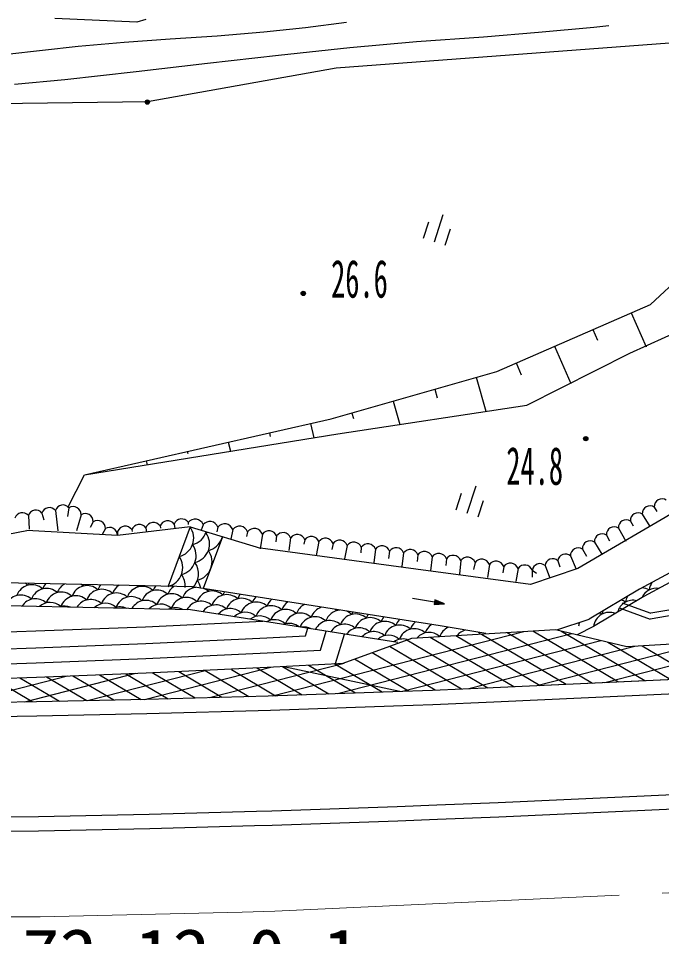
# Model space of a CAD drawing. Units: millimetres, scale not verified. Extents: x 39750 to 680000, y 20000 to 380250.
# Drawn here: x 80083 to 102476, y 279820 to 311795 of the extents above; entities that cross this region are included whole.
import ezdxf
from ezdxf.enums import TextEntityAlignment as Align

# ---------------------------------------------------------------- set-up
doc = ezdxf.new("R2010")
doc.units = ezdxf.units.MM
doc.header["$LTSCALE"] = 1000
doc.linetypes.add('CHAIN', pattern=[18.5, 12, -1.5, 3.5, -1.5])
for name, color, linetype, lineweight in [('M-BGD', 7, 'Continuous', 25), ('M-BMK', 2, 'CHAIN', 13), ('M-BMK-SRVR', 3, 'Continuous', 25)]:
    doc.layers.add(name, color=color, linetype=linetype, lineweight=lineweight)
doc.styles.add('ＭＳ ゴシック', font='')
doc.styles.get('ＭＳ ゴシック').set_extended_font_data('MS Gothic')

msp = doc.modelspace()

# ---------------------------------------------------------------- linework, layer by layer
at = {"layer": 'M-BGD'}
for p, q in [((84202, 311666), (81356, 311795)), ((84516, 311753), (84202, 311666)), ((88634, 311329), (90075, 311481)), ((90075, 311481), (91504, 311661)), ((98189, 311309), (100114, 311491)), ((100114, 311491), (100638, 311541)), ((85369, 311081), (87001, 311190)), ((87001, 311190), (88634, 311329)), ((93943, 310984), (96270, 311157)), ((96270, 311157), (98189, 311309)), ((79676, 310553), (82163, 310823)), ((82163, 310823), (83764, 310967)), ((83764, 310967), (85369, 311081)), ((104223, 311036), (91142, 310065)), ((91624, 310781), (93943, 310984)), ((86663, 310230), (89140, 310513)), ((89140, 310513), (91624, 310781)), ((84181, 309940), (86663, 310230)), ((81702, 309666), (84181, 309940)), ((91142, 310065), (84575, 308890)), ((79946, 309499), (81702, 309666)), ((84575, 308890), (69197, 308684)), ((102086, 301835), (109824, 309050)), ((94862, 304958), (94553, 304007)), ((94358, 304704), (94173, 304133)), ((95119, 304457), (94934, 303886)), ((96743, 299504), (102086, 301835)), ((101418, 301544), (101938, 300352)), ((100082, 300961), (100245, 300587)), ((101367, 300137), (103285, 301006)), ((98746, 300378), (99314, 299076)), ((97780, 298330), (101367, 300137)), ((97411, 299795), (97588, 299388)), ((90968, 297845), (96743, 299504)), ((96021, 299296), (96361, 298113)), ((94577, 298882), (94663, 298582)), ((91210, 297323), (97780, 298330)), ((93134, 298467), (93367, 297654)), ((91690, 298052), (91744, 297864)), ((82385, 295903), (90968, 297845)), ((90253, 297683), (90365, 297187)), ((82385, 295903), (91210, 297323)), ((88823, 297360), (88850, 297238)), ((87392, 297036), (87464, 296720)), ((85962, 296712), (85977, 296644)), ((84531, 296388), (84562, 296253)), ((81802, 294762), (82385, 295903)), ((83100, 296065), (83104, 296051)), ((96004, 295500), (95695, 294549)), ((95501, 295245), (95316, 294675)), ((96262, 294998), (96076, 294428)), ((103724, 295077), (99555, 292642)), ((80903, 294570), (80974, 294335)), ((81374, 294660), (81460, 293946)), ((81845, 294750), (81788, 294444)), ((82267, 294509), (82108, 293956)), ((101804, 294535), (102066, 294104)), ((102221, 294778), (102312, 294618)), ((80431, 294480), (80465, 294012)), ((82690, 294269), (82584, 294065)), ((85508, 294184), (85532, 294028)), ((86000, 294248), (85997, 294173)), ((101387, 294291), (101488, 294122)), ((75752, 293079), (80382, 293962)), ((83534, 293788), (80382, 293962)), ((83112, 294028), (83001, 293827)), ((86059, 294090), (83534, 293788)), ((83540, 293928), (83534, 293788)), ((84032, 293992), (84044, 293929)), ((84524, 294056), (84547, 293906)), ((85016, 294120), (85036, 294044)), ((86059, 294090), (85296, 292018)), ((86059, 294090), (88513, 293342)), ((86515, 294165), (86450, 293970)), ((87031, 294083), (86989, 293913)), ((87547, 294001), (87482, 293659)), ((88063, 293919), (88029, 293750)), ((100970, 294048), (101227, 293594)), ((87188, 293746), (86522, 291940)), ((88579, 293837), (88503, 293322)), ((89071, 293772), (89047, 293567)), ((89562, 293706), (89497, 293270)), ((90054, 293640), (90023, 293482)), ((90546, 293575), (90445, 293092)), ((100137, 293561), (100394, 293137)), ((100554, 293804), (100659, 293597)), ((104823, 293602), (101704, 291919)), ((93921, 292620), (88513, 293342)), ((91037, 293509), (90990, 293302)), ((91529, 293444), (91442, 292975)), ((92021, 293378), (92006, 293185)), ((92512, 293312), (92457, 292839)), ((93004, 293247), (92971, 292987)), ((99720, 293317), (99856, 293073)), ((104968, 293339), (101852, 291658)), ((93496, 293181), (93427, 292714)), ((93987, 293116), (93963, 292882)), ((94486, 293048), (94425, 292563)), ((94984, 292981), (94959, 292747)), ((95483, 292913), (95441, 292445)), ((98860, 292908), (98937, 292691)), ((99303, 293074), (99506, 292618)), ((97908, 292080), (93921, 292620)), ((95981, 292846), (95923, 292600)), ((96480, 292778), (96417, 292330)), ((96978, 292711), (96947, 292491)), ((97477, 292643), (97405, 292188)), ((99555, 292642), (97908, 292080)), ((97975, 292576), (97969, 292340)), ((97975, 292576), (98117, 292477)), ((98418, 292742), (98575, 292340)), ((86149, 291999), (79539, 292144)), ((94769, 290639), (86149, 291999)), ((101704, 291919), (99957, 290877)), ((101852, 291658), (100110, 290619)), ((86077, 291201), (79642, 291341)), ((94915, 291408), (93805, 291596)), ((94584, 291553), (94555, 291380)), ((94555, 291380), (94915, 291408)), ((94566, 291392), (94591, 291538)), ((94880, 291414), (94566, 291392)), ((94581, 291403), (94602, 291523)), ((94844, 291420), (94581, 291403)), ((94915, 291408), (94584, 291553)), ((94591, 291538), (94879, 291414)), ((94596, 291413), (94612, 291508)), ((94810, 291426), (94596, 291413)), ((94602, 291523), (94844, 291420)), ((94611, 291424), (94623, 291493)), ((94774, 291432), (94611, 291424)), ((94612, 291508), (94810, 291426)), ((94623, 291493), (94774, 291432)), ((94627, 291435), (94634, 291478)), ((94740, 291438), (94627, 291435)), ((94634, 291478), (94740, 291438)), ((94642, 291446), (94645, 291463)), ((94704, 291444), (94642, 291446)), ((94643, 291454), (94704, 291444)), ((94645, 291463), (94704, 291444)), ((101103, 291448), (102095, 291081)), ((93294, 290062), (86077, 291201)), ((101033, 291260), (102076, 290875)), ((103372, 291096), (102076, 290875)), ((103285, 291284), (102095, 291081)), ((84508, 290612), (88598, 290803)), ((98825, 290498), (99957, 290877)), ((76594, 290338), (80690, 290463)), ((80690, 290463), (84508, 290612)), ((88926, 288205), (97681, 290444)), ((90073, 290291), (90155, 290561)), ((90073, 290291), (90155, 290561)), ((90600, 289799), (90800, 290455)), ((90600, 289799), (90800, 290455)), ((91126, 289327), (91439, 290354)), ((91190, 288285), (99351, 290372)), ((93784, 290213), (98776, 290510)), ((96358, 290380), (94769, 290639)), ((96205, 290357), (99155, 288609)), ((97097, 290410), (100065, 288650)), ((97988, 290463), (100976, 288692)), ((98776, 290510), (101260, 289917)), ((98966, 290464), (101887, 288733)), ((100110, 290619), (99541, 290327)), ((80697, 289874), (84515, 290023)), ((84515, 290023), (88737, 290220)), ((88737, 290220), (90073, 290291)), ((91385, 289341), (93784, 290213)), ((93456, 288365), (100362, 290132)), ((93612, 290150), (96422, 288485)), ((94423, 290251), (97334, 288525)), ((95314, 290304), (98244, 288567)), ((98126, 288562), (104088, 290086)), ((100502, 288670), (106201, 290127)), ((100606, 290073), (102797, 288775)), ((101260, 289917), (105983, 290199)), ((76601, 289749), (80697, 289874)), ((84521, 289503), (88743, 289700)), ((88743, 289700), (90600, 289799)), ((92396, 289708), (94587, 288410)), ((93004, 289929), (95505, 288447)), ((95769, 288458), (101542, 289934)), ((101796, 289949), (103702, 288820)), ((80704, 289354), (84521, 289503)), ((91788, 289488), (93667, 288374)), ((76607, 289229), (80704, 289354)), ((82488, 288042), (86631, 289101)), ((84473, 288082), (88870, 289206)), ((84527, 289003), (88749, 289200)), ((86586, 289084), (88106, 288183)), ((86736, 288144), (91423, 289343)), ((87506, 289119), (89040, 288210)), ((88380, 289183), (89966, 288243)), ((88749, 289200), (91423, 289343)), ((89283, 289229), (90892, 288275)), ((89327, 289231), (93359, 288362)), ((90182, 289277), (91818, 288307)), ((91082, 289325), (92745, 288339)), ((76613, 288729), (80709, 288854)), ((78194, 287976), (81795, 288897)), ((79205, 288808), (80562, 288004)), ((80137, 288837), (81512, 288022)), ((80310, 288001), (84176, 288990)), ((80709, 288854), (84527, 289003)), ((81065, 288868), (82461, 288041)), ((81985, 288904), (83409, 288060)), ((82905, 288940), (84357, 288080)), ((83825, 288976), (85296, 288104)), ((84746, 289012), (86233, 288130)), ((85666, 289048), (87169, 288157)), ((96616, 288493), (102942, 288781)), ((96616, 288493), (102941, 288781)), ((94495, 288406), (96616, 288493)), ((94495, 288406), (96616, 288493)), ((84545, 288083), (88778, 288201)), ((88778, 288201), (93123, 288353)), ((93123, 288353), (94495, 288406)), ((93123, 288353), (94495, 288406)), ((96638, 287993), (102966, 288282)), ((96638, 287993), (102965, 288282)), ((76609, 287957), (80716, 288006)), ((80716, 288006), (84545, 288083)), ((88863, 287704), (93141, 287853)), ((93141, 287853), (94515, 287906)), ((93141, 287853), (94515, 287906)), ((94515, 287906), (96638, 287993)), ((94515, 287906), (96638, 287993)), ((76614, 287457), (80724, 287506)), ((80724, 287506), (84557, 287584)), ((84557, 287584), (88863, 287704)), ((96789, 284496), (103133, 284786)), ((96789, 284496), (103133, 284786)), ((88903, 284203), (93270, 284355)), ((93270, 284355), (94655, 284409)), ((93270, 284355), (94655, 284409)), ((94655, 284409), (96789, 284496)), ((94655, 284409), (96789, 284496)), ((96811, 283997), (103157, 284286)), ((96811, 283997), (103157, 284286)), ((76643, 283957), (80780, 284006)), ((80780, 284006), (84641, 284085)), ((84641, 284085), (88369, 284188)), ((88369, 284188), (88903, 284203)), ((94675, 283909), (96811, 283997)), ((94675, 283909), (96811, 283997)), ((84654, 283585), (88298, 283686)), ((88298, 283686), (88919, 283704)), ((88919, 283704), (93288, 283856)), ((93288, 283856), (94675, 283909)), ((93288, 283856), (94675, 283909)), ((76647, 283457), (80788, 283506)), ((80788, 283506), (84654, 283585))]:
    msp.add_line(p, q, dxfattribs=at)
for centre, radius in [((84573, 308879), 75), ((84573, 308879), 65.6), ((84573, 308879), 56.3), ((84573, 308879), 46.9), ((84573, 308879), 37.5), ((84573, 308879), 28.2), ((84573, 308879), 18.8), ((84573, 308879), 9.4), ((89999, 302219), 75), ((89999, 302219), 65.6), ((89999, 302219), 56.3), ((89999, 302219), 46.9), ((89999, 302219), 37.5), ((89999, 302219), 28.2), ((89999, 302218), 18.8), ((89999, 302219), 9.4), ((99837, 297160), 75), ((99837, 297160), 65.6), ((99837, 297160), 56.3), ((99837, 297160), 46.9), ((99837, 297160), 37.5), ((99837, 297160), 28.2), ((99837, 297160), 18.8), ((99837, 297160), 9.4)]:
    msp.add_circle(centre, radius, dxfattribs=at)
for centre, radius, start, end in [((81634, 294579), 272, 38.8699, 162.7249), ((102078, 294546), 274, 58.3688, 182.2237), ((102495, 294789), 274, 58.3688, 182.2237), ((80219, 294309), 272, 38.8699, 162.7249), ((80691, 294399), 272, 38.8699, 162.7249), ((81162, 294489), 272, 38.8699, 162.7249), ((81992, 294517), 275, 358.4018, 122.2568), ((82414, 294277), 275, 358.4018, 122.2568), ((101661, 294302), 274, 58.3688, 182.2237), ((82837, 294036), 275, 358.4018, 122.2568), ((84295, 293893), 281, 35.4668, 159.3218), ((84787, 293957), 281, 35.4668, 159.3218), ((85279, 294021), 281, 35.4668, 159.3218), ((85771, 294084), 281, 35.4668, 159.3218), ((86234, 294056), 302, 21.2228, 140.6988), ((86749, 293974), 302, 21.2228, 140.6988), ((87265, 293892), 302, 21.2228, 140.6988), ((101244, 294058), 274, 58.3688, 182.2237), ((83259, 293795), 275, 358.4018, 122.2568), ((83802, 293829), 281, 35.4668, 159.3218), ((85521, 293700), 665, 283.6136, 35.9279), ((85988, 294116), 665, 283.6136, 342.6652), ((86073, 293496), 665, 283.6136, 35.9279), ((86455, 294533), 665, 283.6136, 288.8957), ((87781, 293810), 302, 21.2228, 140.6988), ((88297, 293728), 302, 21.2228, 140.6988), ((88807, 293673), 281, 20.4731, 144.3282), ((89299, 293608), 281, 20.4731, 144.3282), ((100827, 293815), 274, 58.3688, 182.2237), ((86541, 293912), 665, 283.6136, 339.7706), ((86541, 293912), 665, 339.7708, 345.5587), ((89791, 293542), 281, 20.4731, 144.3282), ((90282, 293476), 281, 20.4731, 144.3282), ((90774, 293411), 281, 20.4731, 144.3282), ((91266, 293345), 281, 20.4731, 144.3282), ((91758, 293280), 281, 20.4731, 144.3282), ((99993, 293328), 274, 58.3688, 182.2237), ((100410, 293571), 274, 58.3688, 182.2237), ((85606, 293080), 665, 283.6136, 35.9279), ((86159, 292877), 665, 339.7708, 35.9279), ((92249, 293214), 281, 20.4731, 144.3282), ((92741, 293149), 281, 20.4731, 144.3282), ((93232, 293083), 281, 20.4731, 144.3282), ((93724, 293017), 281, 20.4731, 144.3282), ((94218, 292947), 286, 20.6702, 143.9132), ((99576, 293084), 274, 58.3688, 182.2237), ((85139, 292664), 665, 283.6136, 35.9279), ((94717, 292880), 286, 20.6702, 143.9132), ((95215, 292812), 286, 20.6702, 143.9132), ((95714, 292745), 286, 20.6702, 143.9132), ((96212, 292677), 286, 20.6702, 143.9132), ((96711, 292610), 286, 20.6702, 143.9132), ((98683, 292707), 268, 48.6238, 172.4788), ((99126, 292873), 268, 48.6238, 172.4788), ((85692, 292460), 665, 311.8078, 35.9279), ((86159, 292877), 665, 283.6136, 339.7708), ((97209, 292542), 286, 20.6702, 143.9132), ((97708, 292475), 286, 20.6702, 143.9132), ((98241, 292541), 268, 48.6238, 172.4788), ((85224, 292044), 665, 354.5151, 35.9279), ((80554, 291517), 555, 47.5228, 160.9615), ((80043, 291646), 555, 47.5228, 60.0547), ((80942, 291874), 555, 153.246, 160.9615), ((81066, 291389), 555, 47.5228, 160.9615), ((81454, 291746), 555, 138.803, 160.9615), ((81965, 291617), 555, 120.1474, 160.9615), ((82476, 291489), 555, 47.5228, 160.9615), ((81965, 291617), 555, 47.5228, 57.346), ((82865, 291845), 555, 154.7393, 160.9615), ((83376, 291717), 555, 140.5499, 160.9615), ((83887, 291588), 555, 122.6607, 160.9615), ((84398, 291460), 555, 47.5228, 160.9615), ((83887, 291588), 555, 47.5228, 54.8326), ((85298, 291688), 555, 142.2558, 160.9615), ((85809, 291559), 555, 125.0197, 160.9615), ((86321, 291431), 555, 96.5126, 160.9615), ((85777, 291840), 665, 9.1334, 35.9279), ((86321, 291431), 555, 47.5228, 65.4011), ((101772, 291416), 549, 60.1028, 88.1713), ((102296, 291404), 549, 80.6727, 156.5376), ((102591, 291836), 549, 144.2044, 174.1772), ((80166, 291160), 555, 47.5228, 160.9615), ((81577, 291260), 555, 47.5228, 160.9615), ((82088, 291132), 555, 47.5228, 160.9615), ((82988, 291360), 555, 47.5228, 160.9615), ((83499, 291231), 555, 47.5228, 160.9615), ((84011, 291103), 555, 47.5228, 160.9615), ((84910, 291331), 555, 47.5228, 160.9615), ((85421, 291202), 555, 47.5228, 160.9615), ((85932, 291074), 555, 47.5228, 160.9615), ((86832, 291302), 555, 47.5228, 160.9615), ((87220, 291659), 555, 153.3539, 160.9615), ((87343, 291173), 555, 47.5228, 160.9615), ((87731, 291530), 555, 148.2235, 160.9615), ((88243, 291402), 555, 142.892, 160.9615), ((88754, 291273), 555, 137.2808, 160.9615), ((101772, 291416), 549, 152.6426, 174.1772), ((80678, 291032), 555, 47.5228, 147.6181), ((81189, 290903), 555, 47.5228, 131.9882), ((81700, 290775), 555, 68.7953, 108.6981), ((82600, 291003), 555, 47.5228, 149.1895), ((83111, 290874), 555, 47.5228, 133.933), ((83622, 290746), 555, 65.1396, 112.3537), ((84522, 290974), 555, 47.5228, 150.7369), ((85033, 290845), 555, 47.5228, 135.8144), ((86444, 290945), 555, 47.5228, 152.2623), ((86955, 290816), 555, 47.5228, 145.1048), ((87855, 291045), 555, 47.5228, 160.9615), ((88366, 290916), 555, 47.5228, 160.9615), ((88877, 290788), 555, 47.5228, 160.9615), ((89265, 291144), 555, 131.275, 160.9615), ((89777, 291016), 555, 124.6914, 160.9615), ((90288, 290887), 555, 117.194, 160.9615), ((101476, 290984), 549, 75.5878, 166.0417), ((100952, 290996), 549, 60.1028, 78.7242), ((85544, 290717), 555, 61.9542, 115.5392), ((87466, 290688), 555, 47.5228, 139.5335), ((87978, 290559), 555, 47.5228, 133.6069), ((88489, 290431), 555, 47.5228, 127.1663), ((89388, 290659), 555, 47.5228, 160.9615), ((89900, 290530), 555, 47.5228, 160.9615), ((90799, 290759), 555, 108.0077, 160.9615), ((91311, 290630), 555, 93.8906, 160.9615), ((90799, 290759), 555, 47.5228, 53.9059), ((91822, 290501), 555, 47.5228, 160.9615), ((91311, 290630), 555, 47.5228, 68.0231), ((92210, 290858), 555, 152.6758, 160.9615), ((92721, 290730), 555, 147.5222, 160.9615), ((100656, 290563), 549, 67.4523, 174.1772), ((100132, 290576), 549, 60.1028, 70.2004), ((100952, 290996), 549, 162.9053, 174.1772), ((89000, 290302), 555, 47.5228, 119.9343), ((89512, 290173), 555, 50.7374, 111.3243), ((90411, 290402), 555, 47.5228, 159.2314), ((90922, 290273), 555, 47.5228, 154.1888), ((91434, 290145), 555, 47.5228, 149.0076), ((92333, 290373), 555, 47.5228, 160.9615), ((92844, 290244), 555, 47.5228, 160.9615), ((93233, 290601), 555, 142.1584, 160.9615), ((93356, 290116), 555, 47.5228, 160.9615), ((93744, 290472), 555, 136.502, 160.9615), ((94255, 290344), 555, 130.4316, 160.9615), ((94766, 290215), 555, 123.7501, 160.9615), ((100132, 290576), 549, 160.1059, 174.1772), ((90023, 290045), 555, 62.5993, 99.4623), ((91945, 290016), 555, 47.5228, 143.6288), ((92456, 289887), 555, 47.5228, 137.9733), ((93867, 289987), 555, 47.5228, 160.9615), ((94378, 289858), 555, 48.7084, 138.696), ((95278, 290087), 555, 116.0881, 160.0372), ((95789, 289958), 555, 106.5528, 139.9326), ((95789, 289958), 555, 47.5228, 55.3608), ((92968, 289759), 555, 47.5228, 131.9269), ((93479, 289630), 555, 76.085, 125.3074)]:
    msp.add_arc(centre, radius, start, end, dxfattribs=at)
at = {"layer": 'M-BMK'}
for p, q in [((89013, 280705), (118633, 282086)), ((80837, 280507), (65126, 280565)), ((80837, 280507), (87875, 280673)), ((87875, 280673), (89013, 280705))]:
    msp.add_line(p, q, dxfattribs=at)

# ---------------------------------------------------------------- texts
at = {"layer": 'M-BGD', "style": 'ＭＳ ゴシック', "width": 0.55}
for s, p in [('26.6', (90969, 301674)), ('24.8', (97069, 295158))]:
    msp.add_text(s, height=1320, dxfattribs=at).set_placement(p, align=Align.BOTTOM_LEFT)
at = {"layer": 'M-BMK-SRVR', "style": 'ＭＳ ゴシック', "width": 1.05}
msp.add_text('72-12-0-1', height=1833, dxfattribs=at).set_placement((80214, 277711), align=Align.BOTTOM_LEFT)

doc.saveas('drawing.dxf')
